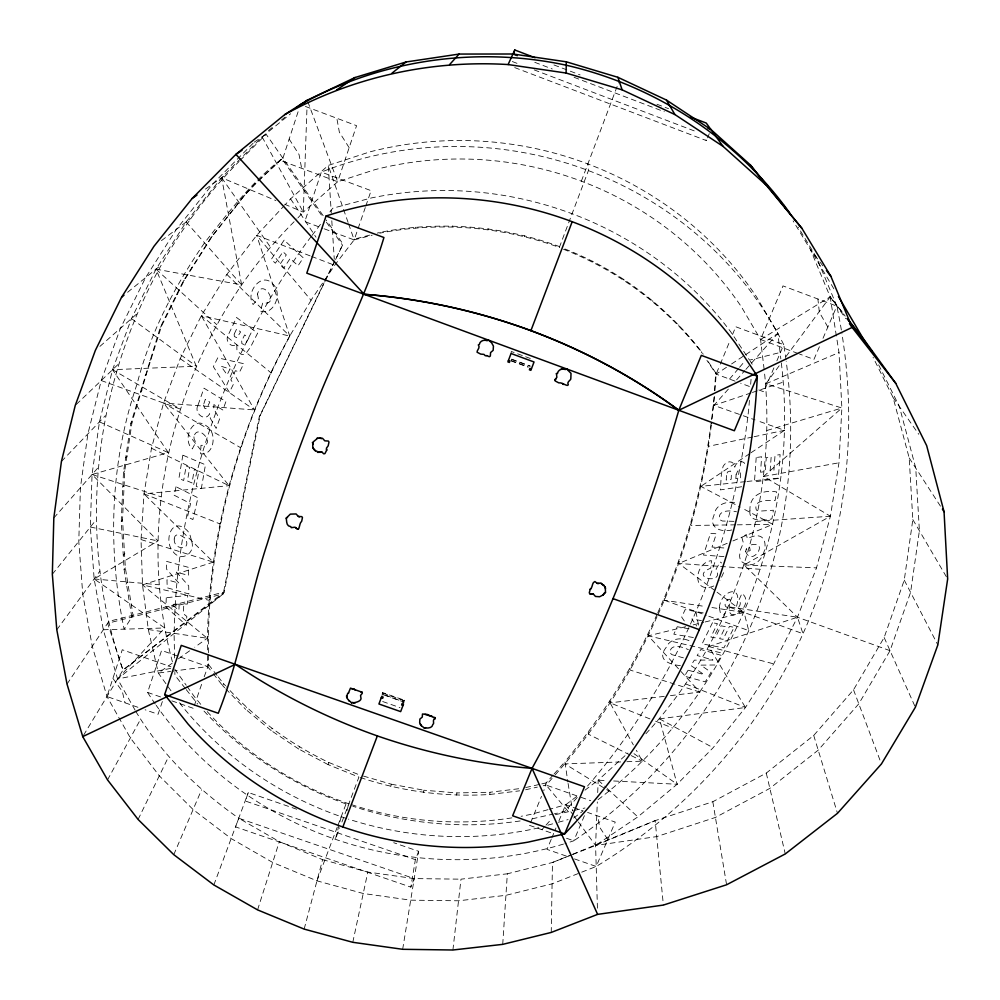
<?xml version="1.0" encoding="UTF-8"?>
<svg xmlns="http://www.w3.org/2000/svg" width="1000" height="1000" viewBox="0 0 1000 1000"><rect width="100%" height="100%" fill="white"/><g stroke="black" fill="none" stroke-linecap="round" stroke-linejoin="round"><path stroke-width="0.75" stroke-dasharray="5 3.75" d="M657.125 614.113C633.562 667.35 601.9 716.825 564.938 761.75L567.837 781.963M551.237 932.438L552.463 862.5L571.263 854.837M553.1 775.1L546.2 782.875L543.812 790.713M380.2 232.338L379.663 233.188C439.462 221.4 502.125 226.475 559.338 247.438L559.362 246.55C502.312 225.637 439.837 220.575 380.2 232.338L377.212 233.125M135.062 710.1L117.587 678.975L103.3 629.763L94.15 578.962L90.337 527.038L92.05 474.5L99.438 421.863L112.562 369.7L131.45 318.587L156.012 269.15L186.137 221.975L221.612 177.7L262.113 136.925L290.625 113.737M83.55 735.275L122.975 670.062C61.513 496.275 109.7 291.938 239.1 161.462M298.012 217.775L303.3 212.1L307.038 106.425M131.812 617.137L124.113 569.663L121.287 521.263L123.488 472.362L130.825 423.438L160.35 327.175L183.25 281.163L211.163 237.213L243.9 195.875L254.488 184.375L281.962 158.775L322.825 217.113M258.85 180.425L282.825 158.088C251.713 181.475 228.35 212.55 204.537 242.85C174.825 286 150.025 332.938 137.088 383.975C110.013 462.5 107.375 548.075 124.138 629.15L133.025 615.237L125.35 567.888L122.55 519.6L124.763 470.825L132.088 422.025L146.312 374.325L161.55 326.025L184.387 280.138L212.225 236.312L244.875 195.087L257.712 181.488M597.425 908.188L595.588 845.438L597.325 801.925M597.7 792.6L598.2 780.175L627.913 753.075M208.475 652.763C206.85 541.962 237.2 431.763 290.5 334.938L289.713 336.062C236.537 432.688 206.15 542.612 207.5 653.175M572.587 854.538L595.588 845.438L637.8 816.912L677.125 784.262L713.138 747.712L745.45 707.5L773.688 663.888L797.487 617.225L816.5 567.863L830.413 516.225L838.962 462.788L841.875 408.025L839 352.525L836.612 337.475M171.012 690.8L158.312 673.05L148.312 629.513L142.513 584.9L141.025 539.562L144 493.875L151.5 448.237L163.55 403.038L180.175 358.7L201.325 315.688L226.875 274.413L256.688 235.325L284.212 205.7M502.725 944.362L507.337 873.8L552.463 862.5L571.15 855.1M172.425 661.875C130.45 505.725 182.463 331.688 296.95 218.9M657.775 612.688C688.737 544.625 707.288 471.05 714.038 396.637M714.463 390.7L715.738 372.887L707.387 360.438M714.55 396.45L711.525 423.575M714.975 390.5L716.15 374.125L719.663 365.637M645.888 733.775C734.85 637.413 778.012 501.688 764.388 371.562M598.075 799.65C730.675 698.812 801.888 525.363 781.012 360.412M749.425 400.35L748.838 407.85A805.312 734.2 43.2 0 1 590.975 782.163L586.087 787.613M751.05 379.3L750.475 386.85L740.688 383.225M360.375 777.525C401.912 791.55 446.025 797.2 489.762 794.488L489.963 792.262L521.263 788.425M452.912 950L460.988 879.175L507.337 873.8M456.6 795.15L456.887 792.925L489.963 792.262M711.325 425.087C703.075 490.675 685.062 555.175 657.638 615.337M511.05 353.5L511.325 351.488L524.2 356.225M572.712 854.25L655.163 820.625L712.825 801.725L766.263 773.088L813.725 735.438L853.525 689.812L884.15 637.513L904.262 580.138L912.825 519.575L909.188 457.938L893.088 397.525L873.075 357.312M524.45 236.575L524.575 235.712M402.663 949.3L418.675 851.325L393.713 842.7M135.825 711.45C161.475 754.275 198 789.7 238.738 818.213L235.613 826.912L410.838 887.125L415.375 859.663L418.675 851.325M423.5 792.45L423.888 790.225L456.887 792.925M170.725 668.375L117.587 678.975L223.175 593.925L259.262 416.9L324.125 282.738M334.888 260.938L260.15 415.513L224.137 592.075L223.175 593.925L122.975 670.062L107.638 623.288L223.175 593.925M390.825 786.413L391.287 784.2L360.913 775.337M404.237 700.725L382.575 693.112L382.088 694.388L403.75 702L382.212 693.875L382.7 692.6L404.338 700.212L403.488 704.2M352.788 942.3L367.825 872.05L414.212 878.587L460.988 879.175M402.088 703.713L402.85 700.238L402.362 701.513M382.013 695.413L382.7 692.6M253.075 143.3L212.688 184L176.388 229.35L145.575 277.65L120.487 328.263L101.237 380.55L87.888 433.9L80.425 487.7L78.775 541.4L82.775 594.425L92.263 646.3L106.975 696.538L130.375 737.962L159.3 775.837L193.113 809.55L231.15 838.562L272.675 862.45L316.975 880.85L363.237 893.487L410.688 900.163L458.525 900.788L505.925 895.325L552.087 883.838L596.2 866.462A573.45 544.275 29.7 0 0 842.212 335.375M346.962 810.675L348.462 804.75A348.162 332.537 10.9 0 1 202.725 709.688M341.213 816.7L335.387 839.287L339.75 827.775M304.15 929.1L322.6 859.663L279.312 841.625L238.738 818.213L414.212 878.587L410.838 887.125M488.525 229.65L488.75 228.8M341.925 822.025L358.925 777.113L328.125 764.613L328.75 762.45C290.312 744 255.138 718.65 226.637 686.838M257.575 909.887L279.312 841.625M298.087 111.762L282 160.987L337.663 181.75L374.75 169.713A330.875 316.9 11 0 1 741.438 306.9L760.562 339.5L764.212 370.037M723.6 572.663L719.925 580.675M328.125 764.613L298.775 749.05L299.475 746.925M155.3 704.062A355.675 337.875 11.1 0 1 147.575 692.412L161.588 650.45L178.837 656.5M365.788 206.112L371.087 190.662L321.35 172.1L304.812 221.612L322.912 228.325M162.362 701.562L158.075 714.287L145.125 709.788M284.587 204.225L303.3 212.1L337.663 181.75L356.575 125.675L304.8 106.213M194.288 705.638L202.188 682.625M204.188 676.8L208.637 664.663L208.5 654.25M324.338 228.85L354.175 239.913L365.275 207.587M578.375 822.025L595.588 845.438L656.712 836.6L715.425 817.438L769.862 788.375L818.213 750.15L858.8 703.812L890.037 650.675L910.588 592.35L919.388 530.775L915.75 468.062L899.4 406.562L878.15 363.85M296.788 809.237L248.325 792.5L245.275 800.987L415.375 859.663M298.775 749.05L271.188 730.575L271.962 728.487M213.85 884.95L248.325 792.5M383.475 694.875L383.963 693.6M316.975 880.85L337.35 826.9M337.912 825.438L346.413 802.925M581.35 181.175L618.612 82.55M559.338 247.438L588.413 170.588L587.863 163.95M403.75 702L404.338 700.212M707.6 137.85L709.25 133.675M452.062 226.762L452.4 225.925M530.562 822.75L541.487 796.338M720.25 364.225L730.188 340.2M732.525 334.538L735.75 326.75L783.737 344.65A551.788 520.875 30.8 0 1 786 359.762M271.188 730.575L245.688 709.35L246.537 707.312M551.188 839.388L547 849.375L568.713 856.912M551.788 837.962L555.962 827.975M558.913 820.925L565.688 804.775L577.725 795.662M798.112 353.5L760.562 339.5L783 285.9L836.838 306.125A573.45 544.275 29.7 0 1 841.975 333.837M584.412 815.675L573.787 840.788A355.675 337.875 11.1 0 1 564.95 843.625M773.9 367.875L763.787 391.788L758.462 389.812M776.875 360.85L783.737 344.65A357.675 341.763 10.9 0 0 321.35 172.1M173.775 854.663L201.588 789.75M819.388 346.75L813.95 359.412L799.55 354.038M823.012 338.3L836.838 306.125L816.65 257.688L798.075 226.95M657.013 616.7C630.812 675.075 595.662 729.538 553.062 777.288M224.688 687.75L222.587 685.588L223.487 683.612L217.925 676.5M324.8 281.35L343.05 244.088L326.225 220.05M335.575 259.538L343.05 244.088M138.1 819.463L168.588 756.7M208.263 636.4L207.3 638.275L194.737 647.188M415.613 227.95L416.037 227.113M210.087 598.525L209.125 600.312L142.513 584.9L213.325 562.125L214.275 560.438M107.537 779.9L140.387 719.575M220.875 522.275L219.925 523.875L144 493.875L228.975 485.662L229.9 484.15M241.375 446.213L240.475 447.625L163.55 403.038L254.438 409.925L255.3 408.6M259.262 416.9L260.15 415.513M67.025 684.075L108.912 621.362L224.137 592.075L122.975 670.062M310.125 255.863L256.688 235.325L311 300.225L335.337 264.363L354.787 239.037L369.738 235.1M271.675 371.463L270.85 372.688L201.325 315.688L289.713 336.062L311.725 299.188L311 300.225M126.037 584.175L127.275 582.35M124.113 569.663L125.35 567.888M348.587 223.85L354.175 239.913L354.787 239.037M123.588 555.075L124.838 553.325M56.8 629.788L99.913 571.112M890.037 650.675L797.487 617.225L744.075 564.975L830.413 516.225L763.562 476.475L841.875 408.025L765.85 383.787L780.55 363.913M786.062 356.463L830.175 296.85L810.45 249.562L793.1 220.863M311.188 236.562L305.587 243.925A757.887 689.712 -17.4 0 0 174.137 635.875L174.6 659.338M312.125 235.338L322.413 221.8M329.913 211.938L332.725 208.225L371.65 197.887A346.438 329.175 11.1 0 1 730.675 331.75L749.538 360.15L780.45 352.413M121.287 521.263L122.55 519.6M52.337 574.237L96.2 519.763M122.575 487.25L123.85 485.675M123.488 472.362L124.763 470.825M125.85 457.638L127.112 456.138M729.513 379.075L738.587 368.462M739.6 367.275L744.65 361.375M53.825 517.938L97.95 467.8M554.087 773.988L564.938 761.75M552.075 778.413L546.138 785.1L543.2 785.763M728.35 389.125L713.913 405.375L741.85 415.25M736.6 379.837L744.862 370.55M745.888 369.4L777.862 333.413L756.5 296.8A348.188 333.55 11.1 0 0 369.862 151.875L328.237 165.438L290.562 198.863L285.275 204.562M130.825 423.438L132.088 422.025M541.9 829.688L545 826.225M546.025 825.075L551.188 819.312M577.225 797.5L564.75 811.45L554.388 813.787M117.587 678.975L164.737 627.975L94.15 578.962L157.938 540.938L92.05 474.5L168.312 452.65L112.562 369.7L196.287 366.213L156.012 269.15L241.625 284.9L221.612 177.7L275.95 200.588M140.963 391.337L142.188 390.012M145.087 375.613L146.312 374.325M61.425 461.463L105.3 415.763M149.85 360.487L151.075 359.237M240.175 160.375L266.125 134.25L325.337 218.787M160.35 327.175L161.55 326.025M76.338 404.387L118.312 364.2M176.612 294.837L177.763 293.775M183.25 281.163L184.387 280.138M191.2 268.175L192.312 267.188M99.913 346.4L137 313.7M211.163 237.213L212.225 236.312M234.5 208.312L235.5 207.5M268.4 130.625L274.337 125.8M281.45 120.013L285.012 117.112M127.613 292.288L161.3 264.837M243.9 195.875L244.875 195.087M254.488 184.375L255.425 183.625M584.95 790.188L598.2 780.175L607.487 780.65M161.438 240.637L191.088 218.25M573.663 818.05L583.175 810.888L565.688 804.775L549.487 809.262M172.125 663.25L158.312 673.05L170.65 671.438M178.412 658.787L189.713 650.763M205.438 189.1L226.125 174.525M749.75 453.6L700.837 486.375L700.475 484.85M751.038 452.738L784.5 430.312L756.562 420.438M254.163 142.2L266.125 134.25M726.438 367.337L716.15 374.125L706.938 360.387M731.575 363.95L744.438 355.462M745.725 354.613L777.862 333.413L780.837 358.862M760.562 339.5L830.175 296.85L843.637 313.9M765.85 383.787L839 352.525M595.588 845.438L655.163 820.625L663.375 905.075M727.2 543.3L678.737 563.462L678.438 561.75M732.9 540.938L772.812 524.338L741.575 507.863M713.75 586C691.525 595.15 694.112 562.438 711.5 560.675L710.7 568.175C687.938 577.638 725.462 585.825 716.062 569.125L720.2 561.987L721.625 562.987M750.95 392.95L713.913 405.375L713.512 404.062M752.425 392.45L783.538 382.013M613.675 780.975L677.125 784.262L659.475 718.863L745.45 707.5L708.775 646.525L797.487 617.225L803 633.713L728.3 606.763L797.487 617.225M766.925 430.475L841.875 408.025M548.013 809.663L531.812 814.15A329.075 313.4 11.3 0 1 521.112 816.3M538.8 827.675L535.8 828.5A346.3 329.85 11.3 0 1 348.413 819.1M547.825 825.175L556.85 822.688M558.35 822.275L568.088 819.587M354.175 239.913L372.175 235.175M685.675 626.712L648.263 635.85L648.05 633.975M693.162 624.888L703.637 622.325M705.138 621.962L744.05 612.45L748.737 630.612L707.688 615.837M525.688 787.562L540.337 784.225M541.8 783.888L546.2 782.875M525.575 789.788L537.325 787.113M532.188 818.825L552.913 814.125M555.312 814.7L573.112 810.662M574.6 810.325L584.987 807.975M752.6 437.025L708.538 446.312L708.15 444.888M754.112 436.712L784.5 430.312M763.562 476.475L838.962 462.788M741.675 486.75L720.337 489.9L721.363 474.338L723 466.675A8.125 6.212 -66.2 0 1 727.288 462.413C730.837 460.487 734.887 463.225 734.775 467.175C735.462 462.388 743.012 459.1 745.275 464.45M172.2 671.237L207.688 666.6L212.35 672.525M489.762 794.488L519.65 790.825M664.287 696.363L610.087 702.862L609.987 700.825M670.475 695.612L699.887 692.087L648.263 635.85L723.775 653.475M745.475 481.637L700.837 486.375L740.225 507.137M747.013 481.475L780.888 477.875M755.888 521.438L830.413 516.225M620.675 761.938L564.925 763.913L605.35 788.812M626.875 761.712L642.362 761.162L636.362 750.325M103.3 629.763L164.737 627.975M735.713 524.837L690.875 525.462L690.537 523.837M737.262 524.825L772.812 524.338M731.825 529.95C721.087 532.663 708.238 527.962 714.013 515.2C715.487 504.05 727.75 500.262 737.425 503.088M734.013 521.35L722.375 521.013L719.638 519.65C717 509.8 730.5 510.2 736.513 511.788M744.075 564.975L816.5 567.863M760.475 569.3L678.737 563.462L714.475 590.262M723.962 556.6L703.475 555.062L710.5 533.312L716.312 533.787L712.025 547.038L726.7 548.188M94.15 578.962L159.238 584.788M148.312 629.513L207.3 638.275L142.513 584.9M664.25 598.5L664.513 600.288L705.812 606.6M711.925 607.537L744.05 612.45L715.713 591.188M693.375 637.513L673.825 634.175L677.262 626.737L689.7 628.9M701.488 620.638L691.825 618.925L696.6 626M703.2 612.888L685.15 609.625L681.688 617.125L685.688 623.013M391.287 784.2L423.888 790.225M90.337 527.038L157.938 540.938M708.775 646.525L773.688 663.888M322.6 859.663L367.825 872.05M680.375 665.6C668.925 664.613 656.525 659.6 666.1 647.487C670.6 637.5 682.975 636.9 691.562 641.925M683.425 657.862L671.938 654.65L669.875 652.8C670.375 642.812 682.925 646.988 688.413 649.7M141.025 539.562L213.325 562.125L144 493.875M699.887 692.087L630.1 670.062L629.938 668.112M92.05 474.5L160.938 496.763M147.575 692.412L161.875 697.4M171.887 700.875L193.35 708.35M529.487 825.362L553.5 833.725M566.538 838.263L573.787 840.788A551.788 520.875 30.8 0 0 786.2 361.275M137.938 707.288L106.975 696.538L122.263 649.762L170.975 666.8M574.5 858.925L596.2 866.462L615.25 822.1L587.562 812.425M180.287 657L207.688 666.6L207.525 654.675M576.812 795.837L546.138 785.1L569.725 813.35M581.038 797.312L590.737 800.713M382.663 701.525L399.975 707.613M743.325 415.763L755.088 419.925M664.513 600.288L706.225 615.312M101.237 380.55L180.1 409L112.562 369.7M525.625 356.75L531.35 358.862M511.613 359.15L530.175 365.988M511.613 359.475L530.112 366.275M511.075 360.588L528.2 366.887M511.062 360.9L528.138 367.188M735.1 381.15L716.15 374.125L715.738 372.887M514.7 67.588L706.5 140.638L704.237 137.238M553.962 64.95L580.075 74.912M656.938 104.237L668.538 108.663M534.788 62.325L552.263 68.987M574.087 77.312L664.325 111.737M512.312 61.55L518.15 63.775M534.2 69.9L696.15 131.613M311.562 256.425L334.675 265.3M685.763 683.962L745.45 707.5M649.912 718.9L610.087 702.862L633.35 744.9M655.6 721.188L672.663 728.062M328.75 762.45L359.462 774.912M564.9 248.975C618.737 269.975 666.237 306.038 701.538 351.725L703.213 354.212M563.5 249.275C618 270.387 666.213 306.65 701.912 352.9L701.538 351.725M99.438 421.863L168.312 452.65M151.5 448.237L228.975 485.662L163.55 403.038M629.888 754.938L588.337 734.163L588.288 732.062M631.275 755.625L642.362 761.162M659.475 718.863L713.138 747.712M606.65 789.613L609.263 791.225M180.175 358.7L254.438 409.925L201.325 315.688M634 753.688L677.125 784.262M131.45 318.587L196.287 366.213M741.862 561.8C764.55 577.737 777.613 522.775 747.325 538.737L746.413 534.6L741.675 536.838L743.375 542.938L740.413 549.95L739.6 555.575A12.75 9.387 -55.5 0 0 741.862 561.8M156.012 269.15L216.825 324.7M598.2 780.175L606.125 787.513M607.25 788.562L637.8 816.912M226.875 274.413L289.713 336.062L256.688 235.325M223.487 683.612L225.588 685.763M225.738 688.825L245.688 709.35M186.137 221.975L241.625 284.9M185.3 688.425L174.913 675.288L174.85 672.387M186.238 689.625L197.625 704.013M208.637 664.663L217 675.325M213.275 673.713L222.587 685.588M836.375 335.975L830.175 296.85L845.225 316.15M822.887 265.863L810.45 249.562L835.225 291.1M565.688 804.775L572.938 814.625M573.837 815.863L577.463 820.788M112.912 678.363L122.275 691.312L125 702.8M830.175 296.85L845.825 318.65M179.562 702.712L181.262 705.1A346.3 329.85 11.3 0 0 346.975 818.637M174.65 669.013L186.213 685.225M187.1 686.475L194.213 696.45A329.075 313.4 11.3 0 0 200.938 704.525M221.612 177.7L270.512 247.237M326.388 222.175L342.375 245.012M893.088 397.525L918.75 434.275M750.212 361.163L752.225 364.2M290.562 198.863L316.012 237.188M607.775 839.513L599.575 827.1L597.812 816M909.188 457.938L942.387 509.15M289.163 139.088L299.037 154.537L301.637 168.312M349.15 147.688L339.363 132.2L336.825 118.25M912.825 519.575L946.888 577.65M827.85 327.05L819.35 312.288L817.9 299.012M262.113 136.925L303.3 212.1M904.262 580.138L937.837 644.938M884.15 637.513L915.362 707.262M853.525 689.812L881.425 763.962M307.8 101.662L337.663 181.75M348.075 222.387L328.237 165.438L331.3 213.062M813.725 735.438L837.487 813.312M678.675 324.888L678.988 326M766.263 773.088L785.275 853.938M652.675 300.613L652.913 301.663M695.962 611.613L698.775 626.638M712.825 801.725L726.587 884.775M568.088 783.462L572.45 810.537M623.862 279.25L624.012 280.238M592.612 261.137L592.675 262.075M331.8 220.75L334.275 259.163M520.138 820.95A348.162 332.537 10.9 0 1 352.8 806.225M563.462 844.075A355.675 337.875 11.1 0 1 156.2 705.337M511.85 817.875A329.075 313.4 11.3 0 1 350.688 804.375M349.263 803.9A329.075 313.4 11.3 0 1 206.912 711.287M174.2 539.038L174.387 541.6A5.412 3.85 73.4 0 0 176.075 544.85C179.762 549.637 188.938 548.45 186.45 541.112A5.35 3.812 73.3 0 0 184.7 537.85L180.837 535.538L176.825 534.987A5.425 3.862 73.4 0 0 174.725 536.812L174.2 539.038M193.938 436.825L194.163 439.325L195.863 442.137L192.312 448.9C181.775 439.762 192.662 414.575 206.588 426.012C217.237 432.25 214.625 455.712 200.6 453.775L200.987 445.325C217.675 446.012 197.275 421.887 193.938 436.825M191.725 541.375C195.7 553.925 180.463 562.688 172.763 551.188C163.8 541.15 171.2 516.462 186.4 529.775A13.725 9.787 73.4 0 1 189.762 534.15L191.725 541.375M203.425 405.062L204.737 408.35A2.8 2.2 86.2 0 0 206.863 408.275L209.762 402.05L205.312 399.338L203.425 405.062M749.925 510.712C748.3 522.962 764.9 520.288 771.912 518.888L773.413 510.238L759.125 511.15L756.338 510.062C752.837 499.175 768.787 500.375 775.075 500.613L776.587 491.9C762.513 489.613 749.237 494.9 749.925 510.712M745.65 551.287C751.637 568.2 771.137 538.8 749.287 545.363L750.2 550.562L747.237 551.812L746.475 548.4L745.65 551.287M166.275 597.75L165.9 606.95L186.4 625.275L186.8 616.413L183.375 613.713L183.787 604.075L187.338 604.062L187.725 595.363L166.275 597.75M179.163 604.188L178.9 610.212L171.5 604.312L179.163 604.188M719.338 607.737L720.325 612.812L724.112 615.1L727.562 607.513L726.287 606.95A4.45 3.2 -49.6 0 1 725.062 604.55L727.3 599.888L729.3 599.163L730.525 600.25C722 631.4 757.262 604.862 741.95 593.438L738.538 600.975L740.238 602.525C740.875 604.513 738.337 609.438 736.237 607.163C744.05 583.013 720.612 590.325 719.338 607.737M257.462 294.05L258.412 298.488L253.125 304.513C244.862 292.8 261.913 270.45 273.337 284.562C282.688 293.488 273.825 315.925 260.325 311.087L262.825 302.725C280.9 306.575 262.638 277.025 257.462 294.05M726.525 475.45L726.213 480.05L731.175 479.325L731.45 472.762L730.325 470.938L727.438 472.062L726.525 475.45M736.087 474.738L735.825 478.65L740.438 477.987L740.312 471.238L737.675 471L736.087 474.738M756.2 457.525L754.45 481.95L778.312 478.438L780.113 454.625L775.037 455.337L773.913 470.288L770.125 470.838L771.162 456.95L766.275 457.625L765.263 471.538L760.537 472.212L761.65 456.763L756.2 457.525M234.15 334.212L234.35 336.55L236.95 337.738L240.613 331.912L236.65 328.938L234.15 334.212M241.713 340.988L241.863 343.625L244.625 344.812L248.863 338.1L244.6 334.913L241.713 340.988M227.537 336.45C225.438 341.763 232.262 349.05 236.8 343.75L236.938 350.462L240.837 354.125A8.213 6.625 -86.1 0 0 245.975 353.4L250.387 347.375L257.6 333.225L236.575 317.512L227.537 336.45M182.85 455.175L178.912 478.425L183.675 480.487L186.163 465.938L189.737 467.475L187.425 480.975L192 482.962L194.338 469.438L198.787 471.35L196.2 486.362L201.312 488.575L205.45 464.787L182.85 455.175M197.8 405.75C193.837 413.212 205.338 422.463 209.662 413.663L210.338 418.4L216.15 428.387L219.613 418.875L213.75 408.787L213.912 404.575L222.85 410.012L225.95 401.512L203.962 388.188L197.8 405.75M176.038 486.725L174.112 495.2L190.562 503.575L187.512 516.812L192.9 519.587L197.95 497.8L176.038 486.725M712.475 622.7L702.113 643.863L723.913 647.9L734.075 627.312L729.463 626.413L723.088 639.338L719.638 638.688L725.55 626.675L721.1 625.812L715.188 637.85L710.888 637.038L717.438 623.663L712.475 622.7M217.763 357.837L213.375 366.662L229.375 392.287L233.637 383.825L230.825 379.888L235.438 370.688L239.575 372.013L243.762 363.7L217.763 357.837M230 369.025L227.113 374.787L221.025 366.225L230 369.025M688.138 670.2L684.475 676.175L705.225 681.825L711.1 672.312L700.8 665.138L715.625 664.987L721.538 655.425L700.837 649.513L697.15 655.525L712.975 660L694.3 660.163L690.975 665.588L703.988 674.562L688.138 670.2M284.125 240.125L271.3 259.375L275.375 263.188L283 251.762L286.325 254.862L279.8 264.625L283.65 268.225L290.188 258.45L298.038 265.738L303.312 257.875L284.125 240.125M188.225 567.3L166.45 561.337L166.675 569.35L178.938 583.125L166.975 579.763L167.2 587.8L188.888 593.962L188.688 585.862L176.438 572.112L188.425 575.425L188.225 567.3"/><path stroke-width="1.5" d="M566.688 369.012L565.3 369.525C562.188 368.175 558.15 369.762 557.487 373.25L556.462 373.713L557.487 373.25M566.688 368.975L571.013 373.35L570.85 378.137C571.613 380.312 566.188 381.475 568.3 384.837L567.275 385.438C564.3 384.825 561.987 382.413 558.737 382.85L555.138 380.925L554.913 379.762L556.862 377.337L556.462 373.675M562.537 383.587L563.312 384.5M562.75 369.087L560.938 369.275M895.738 383.312L852.125 327.413L830.9 276.363L801.963 228.425L765.812 184.75L723.162 146.463L674.912 114.55L622.137 89.85L566.087 73.037L566.312 61.812L512.962 54L459.113 54.062L406.062 61.975L355.05 77.513L307.25 100.213L284.738 114.612L235.9 154.362L192.175 198.463L153.975 246.287L121.613 297.175L95.337 350.438L75.263 405.425L61.425 461.463L53.825 517.938L52.337 574.237L56.8 629.788L67.025 684.075L82.737 736.612L107.537 779.9L138.1 819.463L173.775 854.663L213.85 884.95L257.575 909.887L304.15 929.1L352.788 942.3L402.663 949.3L452.912 950L502.725 944.362L551.237 932.438L597.612 914.375L663.375 905.075L726.587 884.775L785.275 853.938L837.487 813.312L881.425 763.962L915.362 707.262L937.837 644.938L947.663 578.987L944.05 511.712L926.663 445.625L895.738 383.312L864.8 340.688L847.487 318.775M556.05 378.9L554.913 379.762M316.7 438.488C320.163 436.55 313.538 441.325 312.5 442.663L313.087 443.913C311.9 446.938 313.612 450.863 317.113 451.337L317.587 452.35L322.113 452.225L323.75 453.837L324.913 453.612L326.688 450.15L326.475 448.125L328.188 445.8L328.988 442.025L328.35 441.05L324.812 440.838L322.525 438.3L319.913 438.1L321.5 438.675M298.488 528.888C300.05 526.287 299.363 523.5 301.688 521.263L302.462 517.587L301.837 516.638L298.337 516.438L296.075 513.95L290.325 514.125L286.2 518.188C286.913 521.15 285.912 526.112 290.788 526.65L291.262 527.65L294.9 527.225L297.35 529.1L298.525 528.825L297.375 529.038M434.913 717.6L433.95 717.487L435.15 718.637C431.65 719.575 434.938 723.688 432.85 724.45C432.125 728.475 427.575 728.05 424.338 728.05L421.413 725.7L419.675 722.775L419.875 719.062L422.275 717.113L422.475 714.013L427.15 714.412L433.95 717.487M435.15 718.637L434.925 717.525M432.088 716.587L431.5 715.837M430.487 716.075L425.012 714.362M424.325 728.125L425.613 727.613M421.4 725.775L420.188 724.2M486.8 355.637L489.312 356.712L490.337 356.075L490.575 352.562L493.162 350.337L493.438 346.112L491.613 342.788L488.512 340.125L487.125 340.675C483.938 339.412 479.837 340.962 479.338 344.425L478.325 344.9C480.637 347.875 476.763 349.975 477.088 352.225L480.725 354.113L483.975 354.387L485.325 355.775L486.8 355.6M605.475 588.787L605.262 587.075L605.513 592.362L602.875 595.138L603.975 593.65M361.087 692.163L362.075 692.212L350.487 688.138C350.188 688.875 347.537 695.113 348.6 692.788M355.3 702.775C347.788 703 360.337 703.188 361.037 698.688L360.538 695.475L362.325 693.25L362.075 692.212M355 689.887L354.263 689M352.887 702.375L351.6 702.825M348.65 700.45C352.537 703.425 343.862 697.288 347.375 694.663L347.625 693.462M352.088 689.025L352.863 689.188M346.85 697.562L346.863 696.038M164.662 694.6L181.262 645.375L584.487 786.762L564.65 833.913L528.138 842.125A357.575 340.637 10.8 0 1 188.012 723.988L164.662 694.6L218.275 713.275C240.212 658.238 248.825 599.3 267.413 543.162A2127.45 1597.413 -27.4 0 1 310.212 419.625C332.688 358 365.138 300.5 383.925 237.512L326.05 216.025L306.788 273.163L734.35 430.75L757.312 376.175L735.188 342.875A355.75 337.1 11 0 0 326.05 216.025M513.325 54.125L514.8 50L535.112 57.75M342.85 826.975L377.35 735.913C427.275 753.25 479.375 764.175 532.05 768.375L597.612 914.375M241.988 150.312L235.9 154.362L364.162 294.3A553.587 498.45 12 0 1 530.913 330.637L572.175 221.713M364.162 294.3C421.062 298.725 477.312 310.988 530.9 330.65A553.425 498.312 12 0 1 678.8 410.275L701.3 355.363L757.312 376.175A828.25 752.913 42.8 0 1 564.65 833.913L512.625 815.788L532.05 768.375A2776.25 1995.9 54.1 0 0 678.8 410.275L852.125 327.413L849.425 323.663M296.4 528.038L295.725 527.525M299.513 516.85L298.337 516.438M284.738 114.612C352.625 76.975 430.688 59.837 508.1 64.55L514.8 50M326.675 450.2L326.45 449.188M322.113 452.225L318.625 451.938M287.488 517.413L286.225 518.138M315.413 450.788L313.05 448.062M313.062 443.963L312.525 442.612M449.575 64.612L459.113 54.062M602.875 595.075L599.6 596.75L595.462 596.45L593.3 594.012L589.862 593.812L589.275 592.825L590.225 589.212C593.025 587.4 591.675 582.487 594.925 581.562L597.312 583.413L600.95 583L605.262 587.137M295.688 108.438L300.438 104.575C380.637 59.713 476.488 45.987 566.237 65.213C655.138 85.662 735.763 138.162 789.2 212.237L790.812 214.913M121.613 297.175L124.012 295.212M303.688 103.112L307.25 100.213M391.938 73.188L406.062 61.975M590.225 589.275L591.138 588.562M192.175 198.463L197 195.062M336.562 90.013L355.05 77.513M604.188 593.138L605.513 592.362M82.737 736.612L235.312 664.325C279.35 694.125 327.188 718.25 377.35 735.913M589.862 593.812L593.3 594.075M318.288 438.05L319.938 438.05M508.1 64.55L566.087 73.037M566.312 61.812L617.875 77.3L666.45 100.062L710.9 129.5L750.25 164.85L801.963 228.425M381.238 697.837L382.638 698.325L383.125 697.05L381.725 696.562L378.925 703.988L400.662 711.625L403.488 704.2L402.088 703.713L401.6 704.987L403 705.487M350.225 701.438L351.587 702.887M613 598.625L699.338 629.65M508.425 360.45L509.9 361L509.363 362.438L507.887 361.9L511.05 353.5L534.038 361.975L530.85 370.35L529.375 369.8L529.925 368.363L531.4 368.913M690.3 116.975L706.25 123.062L723.162 146.463M512.962 54L517.325 55.663M707.987 128.387L710.9 129.5M530.9 330.65C583.55 350.25 633.513 377 678.8 410.275M604.087 585.325L601.413 583.987M750.25 164.85L765.812 184.75M847.1 318.55L871.988 351.45M826.45 270.525L830.9 276.363M942.387 509.15L944.05 511.712M783.65 205.2L786.012 209.112M838.425 296.462L866.862 344.837M666.45 100.062L674.912 114.55M617.875 77.3L622.137 89.85M598.8 583.55L597.312 583.413"/></g></svg>
